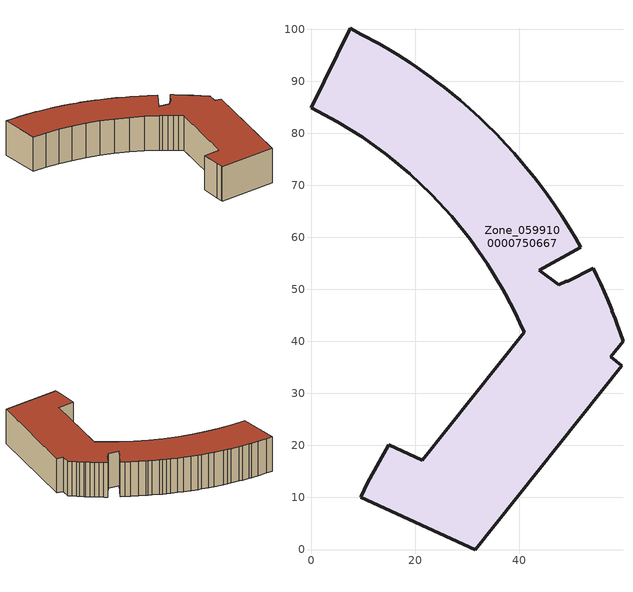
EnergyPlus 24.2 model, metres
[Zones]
Zone_0599100000750667
 floor ground (C_G): 47.66,50.92 49.07,51.61 49.4,51.54 54.28,54.06 54.97,52.62 55.68,51.09 56.37,49.53 57.04,47.97 57.67,46.4 57.89,45.85 57.79,45.89 58.46,44.35 58.88,43.23 59.44,41.63 59.98,40.02 57.62,37.07 59.75,35.36 31.56,0 9.58,10.05 9.66,10.27 10.8,12.76 14.91,20.18 21.42,17.2 40.98,41.74 40.13,43.62 39.24,45.49 38.33,47.33 37.37,49.16 36.88,50.07 33.91,54.96 30.62,59.65 27.03,64.1 23.14,68.3 18.98,72.23 14.57,75.87 9.92,79.21 5.05,82.23 0,84.92 7.5,100.15 9.79,99 13.09,97.21 15.72,95.67 16.7,95.06 19.1,93.52 20.33,92.69 23.05,90.77 24.29,89.85 25.59,88.86 28.69,86.33 30.45,84.8 32.51,82.92 33.61,81.88 35.59,79.91 37.57,77.83 39.1,76.13 40.94,74 41.9,72.83 42.91,71.57 43.62,70.66 45.3,68.4 46.2,67.15 46.67,66.46 48.21,64.17 49.86,61.55 50.87,59.85 51.84,58.14 43.87,53.67 z0.36
 wall outside (C_F): 9.92,79.21 14.57,75.87 18.98,72.23 23.14,68.3 27.03,64.1 30.62,59.65 33.91,54.96 36.88,50.07 37.37,49.16 38.33,47.33 39.24,45.49 40.13,43.62 40.98,41.74 21.42,17.2 14.91,20.18 10.8,12.76 9.66,10.27 9.58,10.05 31.56,0 59.75,35.36 57.62,37.07 59.98,40.02 59.44,41.63 58.88,43.23 58.46,44.35 57.79,45.89 57.89,45.85 57.67,46.4 57.04,47.97 56.37,49.53 55.68,51.09 54.97,52.62 54.28,54.06 49.4,51.54 49.07,51.61 47.66,50.92 43.87,53.67 51.84,58.14 50.87,59.85 49.86,61.55 48.21,64.17 46.67,66.46 46.2,67.15 45.3,68.4 43.62,70.66 42.91,71.57 41.9,72.83 40.94,74 39.1,76.13 37.57,77.83 35.59,79.91 33.61,81.88 32.51,82.92 30.45,84.8 28.69,86.33 25.59,88.86 24.29,89.85 23.05,90.77 20.33,92.69 19.1,93.52 16.7,95.06 15.72,95.67 13.09,97.21 9.79,99 7.5,100.15 0,84.92 5.05,82.23 9.92,79.21 z0.36:14.93
 roof outside (C_R): 55.68,51.09 54.97,52.62 54.28,54.06 49.4,51.54 49.07,51.61 47.66,50.92 43.87,53.67 51.84,58.14 50.87,59.85 49.86,61.55 48.21,64.17 46.67,66.46 46.2,67.15 45.3,68.4 43.62,70.66 42.91,71.57 41.9,72.83 40.94,74 39.1,76.13 37.57,77.83 35.59,79.91 33.61,81.88 32.51,82.92 30.45,84.8 28.69,86.33 25.59,88.86 24.29,89.85 23.05,90.77 20.33,92.69 19.1,93.52 16.7,95.06 15.72,95.67 13.09,97.21 9.79,99 7.5,100.15 0,84.92 5.05,82.23 9.92,79.21 14.57,75.87 18.98,72.23 23.14,68.3 27.03,64.1 30.62,59.65 33.91,54.96 36.88,50.07 37.37,49.16 38.33,47.33 39.24,45.49 40.13,43.62 40.98,41.74 21.42,17.2 14.91,20.18 10.8,12.76 9.66,10.27 9.58,10.05 31.56,0 59.75,35.36 57.62,37.07 59.98,40.02 59.44,41.63 58.88,43.23 58.46,44.35 57.79,45.89 57.89,45.85 57.67,46.4 57.04,47.97 56.37,49.53 z14.93
[BUILDING]
Pand.0599100000750667: North Axis=0; Terrain=City; Loads Convergence Tolerance Value=0.04; Temperature Convergence Tolerance Value=0.4; Solar Distribution=FullExterior; Maximum Number of Warmup Days=25; Minimum Number of Warmup Days=1
[Site:Location]
Rotterdam.The.Hague.AP_ZH_NLD Design_Conditions: Latitude=51.96; Longitude=4.45; Time Zone=1; Elevation=-4.5
[SITE:GROUNDTEMPERATURE:BUILDINGSURFACE]
18, 18, 18, 18, 18, 18, 18, 18, 18, 18, 18, 18
[MATERIAL] Thermal Absorptance=0.9; Solar Absorptance=0.7; Visible Absorptance=0.7
Name | Roughness | Thickness | Conductivity | Density | Specific Heat
G.TC.1992-2005 | MediumSmooth | 0.15 | 0.06 | 540 | 1210
F.TC.1992-2005 | Rough | 0.3 | 0.12 | 1920 | 840
R.TC.1992-2005 | MediumRough | 0.2 | 0.08 | 1500 | 1000
[CONSTRUCTION]
C_G: G.TC.1992-2005
C_F: F.TC.1992-2005
C_R: R.TC.1992-2005
[ZONE]
Zone_0599100000750667: Type=1; Multiplier=1; Ceiling Height=Autocalculate; Volume=Autocalculate; Floor Area=autocalculate; Part of Total Floor Area=Yes
[ZONEINFILTRATION:DESIGNFLOWRATE]
Infil_Zone_0599100000750667: Zone or ZoneList or Space or SpaceList=Zone_0599100000750667; Schedule=AlwaysOn; Design Flow Rate Calculation Method=Flow/Area; Flow Rate per Floor Area=0.0015; Constant Term Coefficient=1; Temperature Term Coefficient=0; Velocity Term Coefficient=0; Velocity Squared Term Coefficient=0
[HVACTEMPLATE:ZONE:IDEALLOADSAIRSYSTEM]
Zone_0599100000750667: Maximum Heating Supply Air Temperature=50; Minimum Cooling Supply Air Temperature=13; Maximum Heating Supply Air Humidity Ratio=0.0156; Minimum Cooling Supply Air Humidity Ratio=0.0077; Heating Limit=NoLimit; Cooling Limit=NoLimit; Dehumidification Control Type=ConstantSensibleHeatRatio; Cooling Sensible Heat Ratio=0.7; Dehumidification Setpoint=60; Humidification Control Type=None; Humidification Setpoint=30; Outdoor Air Method=None; Outdoor Air Flow Rate per Person=0.00944; Outdoor Air Flow Rate per Zone Floor Area=0; Outdoor Air Flow Rate per Zone=0; Demand Controlled Ventilation Type=None; Outdoor Air Economizer Type=NoEconomizer; Heat Recovery Type=None; Sensible Heat Recovery Effectiveness=0.7; Latent Heat Recovery Effectiveness=0.65
[ZONECONTROL:THERMOSTAT]
ThermostatControl_Zone_0599100000750667: Zone or ZoneList=Zone_0599100000750667; Control Type Schedule=DualSetpointControlType; Control 1=Thermostat_Zone_0599100000750667; Temperature Difference Between Cutout And Setpoint=0
[THERMOSTATSETPOINT:DUALSETPOINT]
Thermostat_Zone_0599100000750667: Heating Setpoint Temperature Schedule=HeatingSetpoint_Zone_0599100000750667; Cooling Setpoint Temperature Schedule=CoolingSetpoint_Zone_0599100000750667
[SCHEDULE:COMPACT]
HeatingSetpoint_Zone_0599100000750667: Through: 12/31, For: AllDays, Until: 24:00, 21
CoolingSetpoint_Zone_0599100000750667: Through: 12/31, For: AllDays, Until: 24:00, 24
DualSetpointControlType: Through: 12/31, For: AllDays, Until: 24:00, 4
AlwaysOn: Through: 12/31, For: AllDays, Until: 24:00, 1
